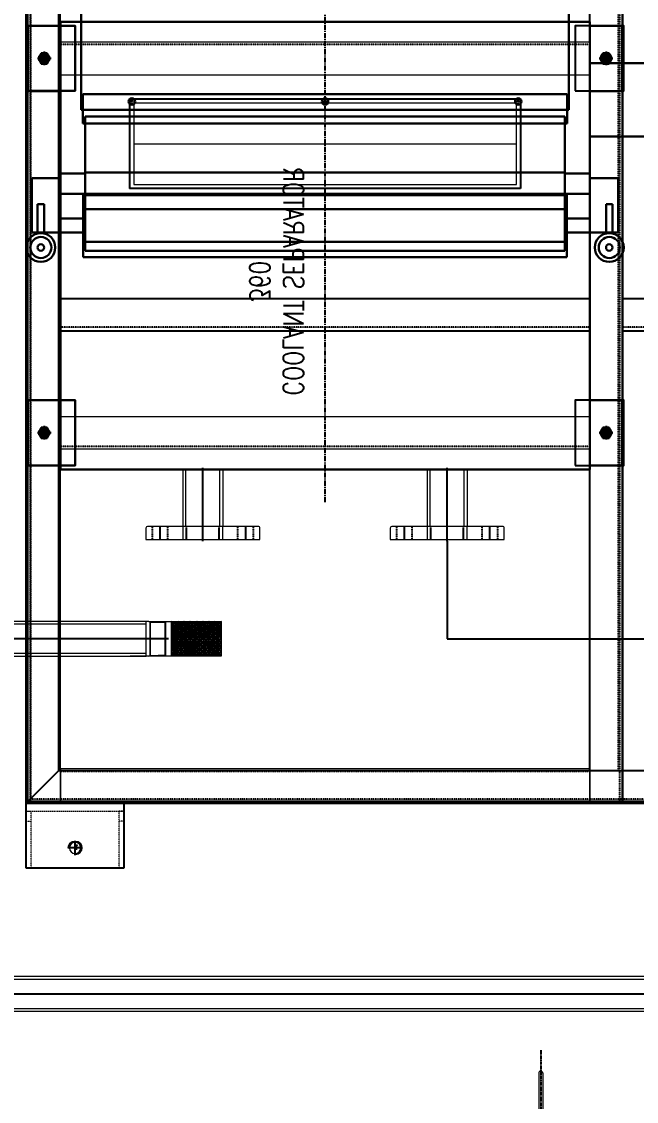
# Model space of a CAD drawing. Header units: millimetres. Extents: x -32759 to 129432, y 390 to 54305.
# Drawn here: x 24074 to 24829, y 28050 to 29376 of the extents above; entities that cross this region are included whole.
import ezdxf

# ---------------------------------------------------------------- set-up
doc = ezdxf.new("R2010")
doc.units = ezdxf.units.MM
for name, pattern in [('CENTER', [2, 1.25, -0.25, 0.25, -0.25]), ('HIDDEN', [0.375, 0.25, -0.125]), ('HIDDEN2', [4.7625, 3.175, -1.5875]), ('PHANTOM', [2.5, 1.25, -0.25, 0.25, -0.25, 0.25, -0.25]), ('SOLID', [0])]:
    doc.linetypes.add(name, pattern=pattern)
for name, color, linetype in [('01a', 8, 'Continuous'), ('01b', 30, 'Continuous'), ('04', 111, 'Continuous'), ('07', 60, 'Continuous'), ('1', 20, 'Continuous'), ('255', 7, 'SOLID'), ('_0', 3, 'Continuous'), ('CENTER', 1, 'CENTER'), ('CL', 1, 'CENTER'), ('FL', 3, 'Continuous'), ('HL', 2, 'HIDDEN'), ('PL', 5, 'PHANTOM'), ('외형선', 3, 'Continuous')]:
    doc.layers.add(name, color=color, linetype=linetype)
for name, color, linetype, lineweight in [('1-senter', 1, 'CENTER', 15), ('2은선', 2, 'HIDDEN', 18), ('_BODY', 7, 'Continuous', 13)]:
    doc.layers.add(name, color=color, linetype=linetype, lineweight=lineweight)
doc.styles.add('ROAMNS', font='romans.shx', dxfattribs={"width": 0.8, "bigfont": 'whgtxt.shx'})
doc.styles.add('한글', font='romans.shx', dxfattribs={"height": 4, "bigfont": 'whgtxt.shx'})

# ---------------------------------------------------------------- blocks, each defined once
blk = doc.blocks.new('cvbncvbnvc')
at = {"ltscale": 0.5}
for p, q in [((445983.7, 225627), (448383.7, 225627)), ((448383.7, 225627), (448383.7, 224427))]:
    blk.add_line(p, q, dxfattribs=at)
at = {"color": 2, "ltscale": 0.5}
blk.add_line((447651.7, 224427), (447651.7, 225627), dxfattribs=at)
blk = doc.blocks.new('cvncvbncvncv')
at = {"ltscale": 0.5}
for p, q in [((505483.1, 284638.8), (506683.1, 284638.8)), ((505523.1, 284598.8), (505483.1, 284638.8)), ((506643.1, 284598.8), (506683.1, 284638.8)), ((506643.1, 284598.8), (505523.1, 284598.8))]:
    blk.add_line(p, q, dxfattribs=at)
at = {"layer": 'HL', "ltscale": 0.5}
blk.add_line((505488.1, 284633.8), (506678.1, 284633.8), dxfattribs=at)
blk = doc.blocks.new('xcvbxcvbcvbvxcxc')
at = {"ltscale": 0.5}
for p, q in [((508454.9, 282119), (508454.9, 284519)), ((508494.9, 284479), (508454.9, 284519)), ((508494.9, 284479), (508494.9, 282159))]:
    blk.add_line(p, q, dxfattribs=at)
at = {"layer": 'HL', "ltscale": 0.5}
blk.add_line((508459.9, 282124), (508459.9, 284514), dxfattribs=at)
blk = doc.blocks.new('asfdsdfafsad')
at = {"ltscale": 0.5}
for p, q in [((507346.1, 283868.7), (506226.1, 283868.7)), ((506226.1, 283868.7), (506226.1, 283828.7)), ((507346.1, 283868.7), (507346.1, 283828.7)), ((506226.1, 283828.7), (507346.1, 283828.7))]:
    blk.add_line(p, q, dxfattribs=at)
at = {"layer": 'HL', "ltscale": 0.5}
blk.add_line((506226.1, 283833.7), (507346.1, 283833.7), dxfattribs=at)
blk = doc.blocks.new('asfsdfasd')
at = {"ltscale": 0.5}
for p, q in [((506946.8, 282906.7), (506946.8, 282254.7)), ((506946.8, 282906.7), (506986.8, 282906.7)), ((506986.8, 282254.7), (506986.8, 282906.7)), ((506946.8, 282254.7), (506986.8, 282254.7))]:
    blk.add_line(p, q, dxfattribs=at)
at = {"layer": 'HL', "ltscale": 0.5}
blk.add_line((506981.8, 282254.7), (506981.8, 282906.7), dxfattribs=at)
blk = doc.blocks.new('xcvbcxvbvxc')
at = {"ltscale": 0.5}
for p, q in [((506946.8, 282214.7), (506946.8, 281766.7)), ((506946.8, 282214.7), (506986.8, 282214.7)), ((506986.8, 281766.7), (506986.8, 282214.7)), ((506946.8, 281766.7), (506986.8, 281766.7))]:
    blk.add_line(p, q, dxfattribs=at)
at = {"layer": 'HL', "ltscale": 0.5}
blk.add_line((506981.8, 281766.7), (506981.8, 282214.7), dxfattribs=at)
blk = doc.blocks.new('sdfgfgsfdgsd')
at = {"ltscale": 0.5}
blk.add_line((507566.8, 281746.7), (507566.8, 282946.7), dxfattribs=at)
for name, p in [('cvncvbncvncv', (883.7, -1692.2)), ('asfsdfasd', (0, 0)), ('asfdsdfafsad', (180.7, -1614.1)), ('xcvbcxvbvxc', (0, 0))]:
    blk.add_blockref(name, p)
at = {"xscale": -1}
blk.add_blockref('xcvbxcvbcvbvxcxc', (1016021.7, -1572.4), dxfattribs=at)
blk = doc.blocks.new('sdfgsdgfdgd')
at = {"ltscale": 0.5}
blk.add_circle((489855.9, 297052.9), 6.92, dxfattribs=at)
at = {"layer": 'CL', "ltscale": 0.5}
for p, q in [((489855.9, 297061.9), (489855.9, 297043.9)), ((489846.9, 297052.9), (489864.9, 297052.9))]:
    blk.add_line(p, q, dxfattribs=at)
at = {"layer": 'FL', "color": 1, "ltscale": 0.5}
blk.add_arc((489855.9, 297052.9), 8, 270, 180, dxfattribs=at)
at = {"color": 2, "style": '한글'}
blk.add_text('M16', height=2.4, dxfattribs=at).set_placement((489853.5, 297053.1))
blk = doc.blocks.new('sdfgsdfsdgsd')
at = {"color": 2, "linetype": 'HIDDEN2', "ltscale": 0.5}
blk.add_line((490032.2, 296995.1), (490032.2, 297115.1), dxfattribs=at)
at = {"ltscale": 0.5}
blk.add_line((490042.2, 296995.1), (490042.2, 297115.1), dxfattribs=at)
at = {"layer": '외형선'}
for p, q in [((490042.2, 297115.1), (489962.2, 297115.1)), ((489962.2, 297115.1), (489962.2, 296995.1)), ((489962.2, 296995.1), (490042.2, 296995.1))]:
    blk.add_line(p, q, dxfattribs=at)
blk.add_blockref('sdfgsdgfdgd', (131.3, 2.2))
blk = doc.blocks.new('cvbncncvbcn')
at = {"ltscale": 0.5}
for p, q in [((490334.8, 296974.9), (490334.8, 296980.9)), ((490334.8, 296980.9), (490404.8, 296980.9)), ((490334.8, 296974.9), (490404.8, 296974.9)), ((490392.8, 296974.9), (490392.8, 296980.9)), ((490404.8, 296974.9), (490404.8, 296980.9))]:
    blk.add_line(p, q, dxfattribs=at)
blk = doc.blocks.new('ASFDASFDDFAS')
blk.add_blockref('sdfgsdfsdgsd', (21.3, -380.4))
at = {"layer": '2은선', "xscale": -1, "rotation": 180}
blk.add_blockref('cvbncncvbcn', (-351.3, 593709.5), dxfattribs=at)
at = {"layer": '2은선'}
blk.add_blockref('cvbncncvbcn', (-351.3, -360.2), dxfattribs=at)
blk = doc.blocks.new('asdfasfsad')
at = {"ltscale": 0.5}
for p, q in [((446432.6, 202147.8), (445782.6, 202147.8)), ((445782.6, 202147.8), (445782.6, 202107.8)), ((446432.6, 202107.8), (446432.6, 202147.8)), ((445782.6, 202107.8), (446432.6, 202107.8)), ((445782.6, 202107.8), (446432.6, 202107.8))]:
    blk.add_line(p, q, dxfattribs=at)
at = {"layer": 'HL', "ltscale": 0.5}
blk.add_line((445782.6, 202110.8), (446432.6, 202110.8), dxfattribs=at)
blk = doc.blocks.new('asdfasdfsafas')
at = {"ltscale": 0.5}
blk.add_circle((448647.8, 196599), 5, dxfattribs=at)
at = {"layer": 'CL', "ltscale": 0.5}
for p, q in [((448647.8, 196606), (448647.8, 196592)), ((448640.8, 196599), (448654.8, 196599))]:
    blk.add_line(p, q, dxfattribs=at)
blk = doc.blocks.new('asdfsadfsfa')
at = {"ltscale": 0.5}
for p, q in [((447242.1, 201148.1), (447235.6, 201144.3)), ((447235.6, 201144.3), (447235.6, 201136.8)), ((447248.6, 201144.3), (447242.1, 201148.1)), ((447248.6, 201136.8), (447248.6, 201144.3)), ((447235.6, 201136.8), (447242.1, 201133.1)), ((447242.1, 201133.1), (447248.6, 201136.8))]:
    blk.add_line(p, q, dxfattribs=at)
for radius in [6.5, 3.28]:
    blk.add_circle((447242.1, 201140.6), radius, dxfattribs=at)
at = {"layer": 'CL', "ltscale": 0.5}
for p, q in [((447242.1, 201149.1), (447242.1, 201132.1)), ((447233.6, 201140.6), (447250.6, 201140.6))]:
    blk.add_line(p, q, dxfattribs=at)
at = {"layer": 'FL', "color": 1, "ltscale": 0.5}
blk.add_circle((447242.1, 201140.6), 4, dxfattribs=at)
blk = doc.blocks.new('ASDFSAFSAFADS')
at = {"ltscale": 0.5}
blk.add_circle((483912, 280976.6), 3.32, dxfattribs=at)
at = {"layer": 'CL', "ltscale": 0.5}
for p, q in [((483907, 280976.6), (483917, 280976.6)), ((483912, 280981.6), (483912, 280971.6))]:
    blk.add_line(p, q, dxfattribs=at)
at = {"layer": 'FL', "color": 1, "ltscale": 0.5}
blk.add_arc((483912, 280976.6), 4, 270, 180, dxfattribs=at)
blk = doc.blocks.new('SDFGSDGSDGFSD')
at = {"ltscale": 0.5}
for p, q in [((483810.2, 280911), (483810.2, 280851)), ((483890.2, 280911), (483810.2, 280911)), ((483890.2, 280851), (483890.2, 280911)), ((483810.2, 280851), (483890.2, 280851))]:
    blk.add_line(p, q, dxfattribs=at)
blk.add_blockref('ASDFSAFSAFADS', (-61.8, -103.6))
blk = doc.blocks.new('A$C351C1466')
at = {"ltscale": 0.5}
for p, q in [((2, 140), (2, 0)), ((16, 140), (2, 140)), ((18, 2), (18, 138)), ((2, 94.3), (18, 94.3)), ((2, 45.7), (18, 45.7)), ((2, 0), (16, 0))]:
    blk.add_line(p, q, dxfattribs=at)
for centre, start, end in [((16, 138), 0, 90), ((16, 2), 270, 0)]:
    blk.add_arc(centre, 2, start, end, dxfattribs=at)
at = {"layer": 'CL', "ltscale": 0.5}
for p, q in [((1, 122.5), (19, 122.5)), ((0, 70), (20, 70)), ((1, 17.5), (19, 17.5))]:
    blk.add_line(p, q, dxfattribs=at)
at = {"layer": 'HL', "ltscale": 0.5}
for p, q in [((2, 132), (18, 132)), ((2, 113), (18, 113)), ((2, 27), (18, 27)), ((2, 8), (18, 8))]:
    blk.add_line(p, q, dxfattribs=at)
at = {"layer": 'PL', "ltscale": 0.5}
for p, q in [((2, 90), (18, 90)), ((2, 50), (18, 50))]:
    blk.add_line(p, q, dxfattribs=at)
blk = doc.blocks.new('JFGHGFHG')
at = {"ltscale": 0.5}
for p, q in [((260454.7, 106813.1), (260524.7, 106813.1)), ((260454.7, 106764.5), (260454.7, 106813.1)), ((260524.7, 106813.1), (260524.7, 106764.5)), ((260454.7, 106809.6), (260524.7, 106809.6)), ((260454.7, 106768), (260524.7, 106768)), ((260524.7, 106764.5), (260454.7, 106764.5))]:
    blk.add_line(p, q, dxfattribs=at)
at = {"layer": 'CL', "ltscale": 0.5}
blk.add_line((260452.7, 106788.8), (260526.7, 106788.8), dxfattribs=at)
blk = doc.blocks.new('SDFGSDFGSDGSDF')
at = {"color": 1, "ltscale": 0.5}
for p, q in [((452856.8, 176560), (453326.8, 176560)), ((452856.8, 176510), (452856.8, 176560)), ((453326.8, 176560), (453326.8, 176510)), ((453326.8, 176510), (452856.8, 176510))]:
    blk.add_line(p, q, dxfattribs=at)
blk = doc.blocks.new('XCBXCBCXV')
at = {"color": 1, "ltscale": 0.5}
for p, q in [((453352.6, 177682.3), (453352.6, 178152.3)), ((453352.6, 178152.3), (453452.6, 178152.3)), ((453452.6, 178152.3), (453452.6, 177682.3)), ((453452.6, 177682.3), (453352.6, 177682.3))]:
    blk.add_line(p, q, dxfattribs=at)
blk = doc.blocks.new('sdfxvcbxcvb')
at = {"lineweight": -2}
blk.add_line((112926.7, -65679.7), (112926.7, -65669.7), dxfattribs=at)
at = {"lineweight": 30}
for p, q in [((112921.9, -65674.7), (112919.9, -65676.7)), ((112945.9, -65676.7), (112919.9, -65676.7)), ((112919.9, -65676.7), (112919.9, -65684.7)), ((112919.9, -65684.7), (112925.9, -65684.7)), ((112943.9, -65674.7), (112921.9, -65674.7)), ((112939.9, -65684.7), (112925.9, -65684.7)), ((112925.9, -65684.7), (112925.9, -65689.7)), ((112927.9, -65676.7), (112927.9, -65684.7)), ((112937.9, -65684.7), (112937.9, -65676.7)), ((112939.9, -65689.7), (112939.9, -65684.7)), ((112945.9, -65684.7), (112939.9, -65684.7)), ((112943.9, -65674.7), (112945.9, -65676.7)), ((112945.9, -65684.7), (112945.9, -65676.7)), ((112963.9, -65693.7), (112901.9, -65693.7)), ((112901.9, -65698.7), (112901.9, -65693.7)), ((112958.9, -65695.7), (112906.9, -65695.7)), ((112944.9, -65689.7), (112920.9, -65689.7)), ((112920.9, -65689.7), (112920.9, -65695.7)), ((112927.9, -65689.7), (112927.9, -65695.7)), ((112937.9, -65695.7), (112937.9, -65689.7)), ((112944.9, -65695.7), (112944.9, -65689.7)), ((112963.9, -65698.7), (112963.9, -65693.7)), ((112896.9, -65764.7), (112896.9, -65698.7)), ((112968.9, -65698.7), (112896.9, -65698.7)), ((112902.9, -65699.7), (112902.9, -65758.7)), ((112962.9, -65758.7), (112962.9, -65699.7)), ((112968.9, -65764.7), (112968.9, -65698.7)), ((112906.9, -65762.7), (112958.9, -65762.7)), ((112887.9, -65868.7), (112887.9, -65764.7)), ((112887.9, -65764.7), (112977.9, -65764.7)), ((112887.9, -65770.7), (112977.9, -65770.7)), ((112977.9, -65764.7), (112977.9, -65868.7)), ((112887.9, -65800.7), (112977.9, -65800.7)), ((112483.9, -65828.7), (112563.9, -65828.7)), ((112483.9, -65868.7), (112483.9, -65828.7)), ((112563.9, -65828.7), (112563.9, -65868.7)), ((113023.9, -65828.7), (112943.9, -65828.7)), ((112943.9, -65828.7), (112943.9, -65868.7)), ((113023.9, -65868.7), (113023.9, -65828.7)), ((112804.9, -65840.7), (112768.9, -65840.7)), ((112769.9, -65833.7), (112836.9, -65833.7)), ((112769.9, -65868.7), (112769.9, -65833.7)), ((112804.9, -65840.7), (112804.9, -65848.7)), ((112836.9, -65833.7), (112836.9, -65868.7)), ((112804.9, -65848.7), (112768.9, -65848.7)), ((112478.9, -65868.7), (112478.9, -66518.7)), ((113028.9, -65868.7), (112478.9, -65868.7)), ((112770.1, -65896.7), (112770.1, -65868.7)), ((112787.1, -65868.7), (112787.1, -65896.7)), ((112817.4, -65899.2), (112817.4, -65868.7)), ((112842.4, -65899.2), (112842.4, -65868.7)), ((113028.9, -65894.2), (113028.9, -65868.7)), ((112739.6, -65896.7), (112739.6, -66490.7)), ((112817.6, -65896.7), (112739.6, -65896.7)), ((112758.6, -65896.7), (112758.6, -66490.7)), ((112798.6, -65896.7), (112798.6, -66490.7)), ((112817.6, -66490.7), (112817.6, -65896.7)), ((112903.9, -65896.2), (112903.9, -66491.2)), ((112940, -65896.2), (112903.9, -65896.2)), ((112920.6, -65894.2), (112920.6, -66493.2)), ((113072.2, -65894.2), (112920.6, -65894.2)), ((112940, -65896.2), (112940, -66491.2)), ((113028.9, -65894.2), (113028.9, -66493.2)), ((113072.2, -65894.2), (113038.9, -65894.2)), ((113072.2, -66493.2), (113072.2, -65894.2)), ((112747.4, -65899.2), (112747.4, -66488.2)), ((112817.6, -65899.2), (112747.4, -65899.2)), ((112815.9, -65899.2), (112815.9, -66488.2)), ((112903.9, -65899.2), (112817.6, -65899.2)), ((112843.9, -65899.2), (112843.9, -66488.2)), ((112912.4, -65899.2), (112903.9, -65899.2)), ((112912.4, -66488.2), (112912.4, -65899.2)), ((112739.6, -66490.7), (112817.6, -66490.7)), ((112817.6, -66488.2), (112747.4, -66488.2)), ((112770.1, -66518.7), (112770.1, -66490.7)), ((112787.1, -66490.7), (112787.1, -66518.7)), ((112817.4, -66488.2), (112817.4, -66518.7)), ((112903.9, -66488.2), (112817.6, -66488.2)), ((112842.4, -66488.2), (112842.4, -66518.7)), ((112903.9, -66488.2), (112912.4, -66488.2)), ((112940, -66491.2), (112903.9, -66491.2)), ((113072.2, -66493.2), (112920.6, -66493.2)), ((113028.9, -66518.7), (113028.9, -66493.2)), ((113072.2, -66493.2), (113038.9, -66493.2)), ((112817.4, -66518.1), (112817.4, -66507.2)), ((112842.4, -66518.1), (112842.4, -66507.2)), ((112559.3, -66518.7), (112478.5, -66518.7)), ((112478.9, -66518.7), (113028.9, -66518.7)), ((112483.9, -66518.7), (112483.9, -66558.7)), ((112563.9, -66558.7), (112563.9, -66518.7)), ((112769.9, -66518.7), (112769.9, -66553.7)), ((112836.9, -66553.7), (112836.9, -66518.7)), ((112943.9, -66558.7), (112943.9, -66518.7)), ((113023.9, -66518.7), (113023.9, -66558.7)), ((112804.9, -66538.7), (112768.9, -66538.7)), ((112804.9, -66546.7), (112768.9, -66546.7)), ((112804.9, -66538.7), (112804.9, -66546.7)), ((112483.9, -66558.7), (112563.9, -66558.7)), ((112769.9, -66553.7), (112836.9, -66553.7)), ((113023.9, -66558.7), (112943.9, -66558.7))]:
    blk.add_line(p, q, dxfattribs=at)
for centre, radius in [((112751.6, -65844.7), 17.7), ((112751.6, -65844.7), 13), ((112751.6, -65844.7), 4), ((112523.9, -65848.7), 4.5), ((112983.9, -65848.7), 4.5), ((112931, -65956.4), 4), ((112931, -66193.7), 4), ((112931, -66430.9), 4), ((112751.6, -66542.7), 17.7), ((112751.6, -66542.7), 13), ((112523.9, -66538.7), 4.5), ((112751.6, -66542.7), 4), ((112983.9, -66538.7), 4.5)]:
    blk.add_circle(centre, radius, dxfattribs=at)
for centre, start, end in [((112906.9, -65699.7), 90, 180), ((112958.9, -65699.7), 0, 90), ((112906.9, -65758.7), 180, 270), ((112958.9, -65758.7), 270, 0)]:
    blk.add_arc(centre, 4, start, end, dxfattribs=at)
at = {"layer": '1-senter', "lineweight": 30}
for p, q in [((112523.9, -65856.2), (112523.9, -65841.2)), ((112983.9, -65841.2), (112983.9, -65856.2)), ((112531.4, -65848.7), (112516.4, -65848.7)), ((112976.4, -65848.7), (112991.4, -65848.7)), ((112935, -65956.4), (112927, -65956.4)), ((112931, -65952.4), (112931, -65960.4)), ((112935, -66193.7), (112927, -66193.7)), ((112931, -66189.7), (112931, -66197.7)), ((112931, -66426.9), (112931, -66434.9)), ((112935, -66430.9), (112927, -66430.9)), ((112523.9, -66531.2), (112523.9, -66546.2)), ((112983.9, -66531.2), (112983.9, -66546.2)), ((112516.4, -66538.7), (112531.4, -66538.7)), ((112976.4, -66538.7), (112991.4, -66538.7))]:
    blk.add_line(p, q, dxfattribs=at)
at = {"layer": 'CL', "ltscale": 5}
blk.add_line((112438.9, -66193.7), (113082.2, -66193.7), dxfattribs=at)
at = {"color": 1}
blk.add_blockref('XCBXCBCXV', (-340523.6, -244110.9), dxfattribs=at)
at = {"color": 1, "rotation": 90}
blk.add_blockref('SDFGSDFGSDGSDF', (289439, -519285.5), dxfattribs=at)
at = {"ltscale": 0.5, "extrusion": (0, 0, -1), "zscale": -1, "rotation": 180}
for p in [(-112390.9, -65973.7), (-112390.9, -66273.7)]:
    blk.add_blockref('A$C351C1466', p, dxfattribs=at)
at = {"extrusion": (0, 0, -1), "zscale": -1, "rotation": 180}
for p in [(148045.8, 40745.1), (148045.8, 40445.1)]:
    blk.add_blockref('JFGHGFHG', p, dxfattribs=at)
at = {"color": 2, "insert": (112709.8, -66253.2), "char_height": 24.75, "attachment_point": 5, "style": 'ROAMNS'}
blk.add_mtext('COOLANT SEPARATOR\\P360', dxfattribs=at)
blk = doc.blocks.new('sdgsdfgsgs')
at = {"ltscale": 0.5}
for p, q in [((446006.6, 224057.8), (446006.6, 224059.8)), ((446006.6, 224059.8), (447202.6, 224059.8)), ((446006.6, 224057.8), (447202.6, 224057.8)), ((447202.6, 224057.8), (447202.6, 224059.8))]:
    blk.add_line(p, q, dxfattribs=at)
blk = doc.blocks.new('asdfsfsadas')
at = {"color": 2, "linetype": 'HIDDEN2', "ltscale": 0.5}
for p, q in [((499558.6, 279988.1), (499560.6, 279988.1)), ((499558.6, 279945.1), (499560.6, 279945.1))]:
    blk.add_line(p, q, dxfattribs=at)
at = {"layer": 'CL', "ltscale": 0.5}
blk.add_line((499557.6, 279966.6), (499561.6, 279966.6), dxfattribs=at)
blk = doc.blocks.new('rtuyrtuturt')
blk.add_blockref('sdgsdfgsgs', (48909.2, 56961.9))
at = {"xscale": -1, "rotation": 270}
blk.add_blockref('asdfsfsadas', (215149.1, -218539), dxfattribs=at)
blk = doc.blocks.new('sdfgsdgdfgsdgs')
at = {"ltscale": 0.5}
for p, q in [((123714.3, -61842.9), (126114.3, -61842.9)), ((123714.3, -61844.9), (126114.3, -61844.9)), ((126114.3, -61844.9), (126114.3, -61842.9))]:
    blk.add_line(p, q, dxfattribs=at)
blk = doc.blocks.new('sdgfdsd')
at = {"ltscale": 0.5}
for p, q in [((443062.5, 199704.8), (442582.5, 199704.8)), ((442582.5, 199704.8), (442582.5, 199594.8)), ((443062.5, 199704.8), (443062.5, 199594.8)), ((443062.5, 199594.8), (442582.5, 199594.8))]:
    blk.add_line(p, q, dxfattribs=at)
blk = doc.blocks.new('dsfgsdfgfgdss')
at = {"ltscale": 0.5}
for p, q in [((123714.3, -69665.7), (123714.3, -68465.7)), ((123714.3, -68465.7), (126114.3, -68465.7))]:
    blk.add_line(p, q, dxfattribs=at)
at = {"color": 2}
for points in [[(123714.3, -68880.7), (123774.3, -68880.7), (123774.3, -68960.7), (123714.3, -68960.7)], [(124388.3, -68880.7), (124448.3, -68880.7), (124448.3, -68960.7), (124388.3, -68960.7)], [(123714.3, -69340.7), (123774.3, -69340.7), (123774.3, -69420.7), (123714.3, -69420.7)], [(124388.3, -69340.7), (124448.3, -69340.7), (124448.3, -69420.7), (124388.3, -69420.7)]]:
    blk.add_lwpolyline(points, close=True, dxfattribs=at)
at = {"extrusion": (0, 0, -1), "zscale": -1, "rotation": 180}
blk.add_blockref('sdgfdsd', (318741.3, 130374.1), dxfattribs=at)
blk = doc.blocks.new('BL-50P')
for p, q in [((33.5, 202), (33.5, 51.3)), ((39.5, 202), (39.5, 51.3)), ((3, 78), (16, 78)), ((16, 19.8), (16, 78)), ((70, 78), (57, 78)), ((57, 78), (57, 14.3)), ((0, -75), (0, 75)), ((73, 75), (73, -75)), ((18, 46.7), (18, 21.7)), ((33.2, 48.7), (30.8, 40.1)), ((39.8, 48.7), (42.2, 40.1)), ((55, 46.7), (55, 16.8)), ((16, 40.1), (16, 19.8)), ((30.5, 37.5), (30.5, 0)), ((42.5, 37.5), (42.5, 0)), ((57, 40.1), (57, 14.3)), ((-16, 30), (0, 30)), ((89, 30), (73, 30)), ((8, -0.7), (11.5, 0.7)), ((8.1, 2.4), (11.9, 4.6)), ((11.5, 0.7), (8.1, 2.4)), ((8.7, 6.4), (12.6, 7.4)), ((11.9, 4.6), (8.7, 6.4)), ((8.1, -2.9), (11.7, -2.9)), ((16, -78), (16, -14.3)), ((16, -14.3), (16, -41.5)), ((57, -14.3), (57, -78)), ((57, -14.3), (57, -42)), ((-16, -30), (0, -30)), ((18, -16.8), (18, -46.7)), ((55, -16.8), (55, -46.7)), ((89, -30), (73, -30)), ((18, -43.5), (18, -43.5)), ((55, -43.5), (55.5, -43.5)), ((3, -78), (16, -78)), ((70, -78), (57, -78))]:
    blk.add_line(p, q)
for centre, radius, start, end in [((36.5, 202), 3, 0, 180), ((3, 75), 3, 90, 180), ((70, 75), 3, 0, 90), ((36.5, 0), 50.2, 93.5055, 111.6124), ((23.5, 51.3), 10, 344.9149, 0), ((49.5, 51.3), 10, 180, 195.0851), ((36.5, 0), 50.2, 68.3876, 86.4945), ((18, 40.1), 2, 90, 180), ((40.5, 37.5), 10, 164.9149, 180), ((32.5, 37.5), 10, 0, 15.0851), ((55, 40.1), 2, 0, 90), ((36.5, 0), 28.5, 102.1532, 166.9419), ((36.5, 0), 25, 186.6152, 162.7268), ((36.5, 0), 6, 180, 0), ((36.5, 0), 28.5, 181.4361, 185.7998), ((18, -41.5), 2, 180, 270), ((55.5, -42), 1.5, 270, 0), ((36.5, 0), 50.2, 248.3876, 291.6124), ((3, -75), 3, 180, 270), ((70, -75), 3, 270, 0)]:
    blk.add_arc(centre, radius, start, end)
at = {"layer": 'CENTER'}
for p, q in [((36.5, 234.4), (36.5, -96.3)), ((-16, 60), (16, 60)), ((89, 60), (57, 60)), ((-29.9, 0), (119.7, 0)), ((-28, 0), (16, 0)), ((105, 0), (57, 0)), ((-16, -60), (16, -60)), ((89, -60), (57, -60))]:
    blk.add_line(p, q, dxfattribs=at)
blk = doc.blocks.new('A$C18F711F9')
at = {"ltscale": 0.5}
for p, q in [((32.2, 48.6), (5.8, 48.6)), ((32.2, 48.6), (33.9, 48.4)), ((33.9, 47.6), (32.2, 48.6)), ((33.9, 0.2), (33.9, 48.4)), ((33.9, 48.4), (55.1, 47.8)), ((55.1, 0.8), (55.1, 47.8)), ((55.1, 47.8), (55.9, 46.9)), ((55.9, 1.7), (55.9, 46.9)), ((32.2, 0), (5.8, 0)), ((33.9, 1), (32.2, 0)), ((32.2, 0), (33.9, 0.2)), ((33.9, 0.2), (55.1, 0.8)), ((55.1, 0.8), (55.9, 1.7))]:
    blk.add_line(p, q, dxfattribs=at)
at = {"color": 1, "ltscale": 0.5}
for p, q in [((33.9, 47.6), (55.9, 46.9)), ((33.9, 1), (55.9, 1.7))]:
    blk.add_line(p, q, dxfattribs=at)
at = {"layer": '1'}
blk.add_line((59.6, 24.3), (0, 24.3), dxfattribs=at)
blk = doc.blocks.new('SDFGSDFGSGFDS')
at = {"ltscale": 0.5}
h = blk.add_hatch(dxfattribs=at)
h.set_pattern_fill('NET3', color=256, style=0)
h.paths.add_polyline_path([(335200.1, 37689.1), (335200.1, 37640.8), (335270.1, 37640.8), (335270.1, 37689.1)])
for p, q in [((335170.1, 37689.1, -2641.5), (335270.1, 37689.1, -2641.5)), ((335170.1, 37689.1, -2641.5), (335170.1, 37640.7, -2641.5)), ((335200.1, 37640.8, -2641.5), (335200.1, 37689.1, -2641.5)), ((335270.1, 37640.8, -2641.5), (335270.1, 37689.1, -2641.5)), ((335170.1, 37640.8, -2641.5), (335270.1, 37640.8, -2641.5))]:
    blk.add_line(p, q, dxfattribs=at)
blk = doc.blocks.new('A$C1BCE2C43')
for p, q in [((0, 48.4), (70, 0.2)), ((0, 0.2), (70, 48.4)), ((0, 6.2), (61.2, 48.4)), ((0, 12.3), (52.4, 48.4)), ((0, 18.4), (43.6, 48.4)), ((0, 24.5), (34.8, 48.4)), ((0, 30.5), (26, 48.4)), ((0, 36.6), (17.2, 48.4)), ((8.8, 48.4), (70, 6.2)), ((17.6, 48.4), (70, 12.3)), ((26.4, 48.4), (70, 18.4)), ((35.2, 48.4), (70, 24.5)), ((44, 48.4), (70, 30.5)), ((52.8, 48.4), (70, 36.6)), ((0, 42.4), (61.2, 0.2)), ((0, 36.3), (52.4, 0.2)), ((8.8, 0.2), (70, 42.4)), ((17.6, 0.2), (70, 36.3)), ((0, 30.2), (43.6, 0.2)), ((0, 24.1), (34.8, 0.2)), ((0, 18.1), (26, 0.2)), ((26.4, 0.2), (70, 30.2)), ((35.2, 0.2), (70, 24.1)), ((44, 0.2), (70, 18.1)), ((0, 12), (17.2, 0.2)), ((52.8, 0.2), (70, 12))]:
    blk.add_line(p, q)
at = {"xscale": -1}
blk.add_blockref('SDFGSDFGSGFDS', (335270.1, -37640.7, 2641.5), dxfattribs=at)
blk = doc.blocks.new('A$C3F7B33EE')
at = {"xscale": 0.878, "yscale": 0.878, "zscale": 0.878}
blk.add_blockref('A$C1BCE2C43', (0, 0.1), dxfattribs=at)
at = {"ltscale": 0.5, "xscale": -0.878, "yscale": 0.878, "zscale": 0.878}
blk.add_blockref('A$C18F711F9', (117.5, 0), dxfattribs=at)
blk = doc.blocks.new('A$C63697C70')
at = {"ltscale": 0.5}
for p, q in [((2, 135), (2, 0)), ((16, 135), (2, 135)), ((18, 2), (18, 133)), ((2, 88.9), (18, 88.9)), ((2, 46.2), (18, 46.2)), ((2, 0), (16, 0))]:
    blk.add_line(p, q, dxfattribs=at)
for centre, start, end in [((16, 133), 0, 90), ((16, 2), 270, 0)]:
    blk.add_arc(centre, 2, start, end, dxfattribs=at)
at = {"layer": 'CL', "ltscale": 0.5}
for p, q in [((1, 117.5), (19, 117.5)), ((0, 67.5), (20, 67.5)), ((1, 17.5), (19, 17.5))]:
    blk.add_line(p, q, dxfattribs=at)
at = {"layer": 'HL', "ltscale": 0.5}
for p, q in [((2, 127), (18, 127)), ((2, 108), (18, 108)), ((2, 27), (18, 27)), ((2, 8), (18, 8))]:
    blk.add_line(p, q, dxfattribs=at)
at = {"layer": 'PL', "ltscale": 0.5}
for p, q in [((2, 83.5), (18, 83.5)), ((2, 51.5), (18, 51.5))]:
    blk.add_line(p, q, dxfattribs=at)
blk = doc.blocks.new('A$C02110813')
at = {"ltscale": 0.5}
for p, q in [((13, 46.2, 0), (13, 88.9, 0)), ((13, 88.9, 0), (188, 88.9, 0)), ((188, 85.4, 0), (13, 85.4, 0)), ((188, 88.9, 0), (188, 46.2, 0)), ((188, 49.7, 0), (13, 49.7, 0)), ((188, 46.2, 0), (13, 46.2, 0))]:
    blk.add_line(p, q, dxfattribs=at)
at = {"layer": 'CL', "ltscale": 0.5}
blk.add_line((190, 67.5, 0), (11, 67.5, 0), dxfattribs=at)
at = {"ltscale": 0.5, "rotation": 180}
blk.add_blockref('A$C63697C70', (20, 135, 0), dxfattribs=at)
blk = doc.blocks.new('A$C3BDD0BEB')
at = {"ltscale": 0.5}
for p, q in [((1295.8, 115.1), (1295.8, 1978.1)), ((1299.3, 115.1), (1299.3, 1978.1)), ((1335, 115.1), (1335, 1978.1)), ((1338.5, 1978.1), (1338.5, 115.1))]:
    blk.add_line(p, q, dxfattribs=at)
at = {"layer": 'CL', "ltscale": 0.5}
blk.add_line((1317.1, 113.1), (1317.1, 1980.1), dxfattribs=at)
blk = doc.blocks.new('sdfgdfgsdgsdg')
at = {"xscale": -1}
for name, p, rotation in [('A$C02110813', (294929.5, -99653, 0), 180), ('A$C3BDD0BEB', (294544.4, -101473.9), 270)]:
    blk.add_blockref(name, p, dxfattribs=dict(at, rotation=rotation))
blk.add_blockref('A$C3F7B33EE', (295209.9, -99741.8), dxfattribs=at)
at = {"extrusion": (0, 0, -1), "xscale": -0.875, "yscale": 0.875, "zscale": -0.875}
blk.add_blockref('BL-50P', (-295570, -100431), dxfattribs=at)
blk = doc.blocks.new('1')
at = {"ltscale": 0.5}
for p, q in [((6044.869, 8345.019), (6044.869, 9541.019)), ((6044.869, 9541.019), (6044.869, 8345.019)), ((6084.869, 8345.019), (6084.869, 9541.019)), ((6734.873, 9541.019), (6734.873, 8345.019)), ((6774.873, 8345.019), (6774.873, 9541.019)), ((6774.873, 8345.019), (6774.873, 9541.019)), ((6044.869, 8345.019), (6084.869, 8345.019)), ((6734.873, 8345.019), (6774.873, 8345.019))]:
    blk.add_line(p, q, dxfattribs=at)
at = {"layer": '_0', "color": 4}
blk.add_line((6559.873, 8665.023), (6559.873, 8544.939), dxfattribs=at)
at = {"layer": 'HL', "ltscale": 0.5}
for p, q in [((6047.869, 9541.019), (6047.869, 8345.019)), ((6771.873, 8345.019), (6771.873, 9541.019))]:
    blk.add_line(p, q, dxfattribs=at)
at = {"xscale": -1, "rotation": 270}
for name, p in [('rtuyrtuturt', (-274976.811, -486570.76)), ('sdfxvcbxcvb', (72603.561, -103725.908)), ('ASFDASFDDFAS', (-290571.759, -481720.506))]:
    blk.add_blockref(name, p, dxfattribs=at)
at = {"rotation": 180}
for p in [(452517.505, 211385.796), (452517.505, 210492.793)]:
    blk.add_blockref('asdfasfsad', p, dxfattribs=at)
for p in [(-442582.974, -187340.944), (-441892.974, -187340.944), (-442582.974, -187800.944), (-441892.974, -187800.944)]:
    blk.add_blockref('asdfasdfsafas', p)
at = {"xscale": -1}
blk.add_blockref('asdfasfsad', (452517.505, -193329.752), dxfattribs=at)
at = {"layer": '01a', "xscale": -1, "rotation": 90}
blk.add_blockref('sdfgfgsfdgsd', (288989.527, 515909.817), dxfattribs=at)
at = {"layer": '01b'}
for name, p, rotation in [('cvbncvbnvc', (454426.616, 233970.061), 180), ('SDFGSDGSDGFSD', (287627.836, -474592.201), 90), ('SDFGSDGSDGFSD', (287627.836, -475052.202), 90)]:
    blk.add_blockref(name, p, dxfattribs=dict(at, rotation=rotation))
at = {"layer": '01b', "xscale": -1, "rotation": 270}
for p in [(-274808.089, -474592.201), (-274808.089, -475052.202)]:
    blk.add_blockref('SDFGSDGSDGFSD', p, dxfattribs=at)
at = {"layer": '04', "xscale": -1, "rotation": 180}
blk.add_blockref('dsfgsdfgfgdss', (-117671.418, -60122.65), dxfattribs=at)
at = {"layer": '07', "rotation": 180}
blk.add_blockref('sdfgsdgdfgsdgs', (132157.155, -53499.888), dxfattribs=at)
at = {"layer": '255', "rotation": 270}
for p in [(-195075.684, 456500.158), (-194385.684, 456500.158), (-195075.684, 456040.158), (-194385.684, 456040.158)]:
    blk.add_blockref('asdfsadfsfa', p, dxfattribs=at)
at = {"layer": '_BODY', "color": 4}
blk.add_blockref('sdfgdfgsdgsdg', (-288927.149, 108265.481), dxfattribs=at)
blk = doc.blocks.new('sdfgsdfgcxvxbxcv')
at = {"layer": '_0', "color": 4}
blk.add_line((272940.911, 141337.931), (276617.93, 141337.931), dxfattribs=at)
blk.add_blockref('1', (266381.038, 132792.991))

msp = doc.modelspace()

# ---------------------------------------------------------------- block references
at = {"layer": '_BODY'}
msp.add_blockref('sdfgsdfgcxvxbxcv', (-248343.9, -112720), dxfattribs=at)

doc.saveas('drawing.dxf')
